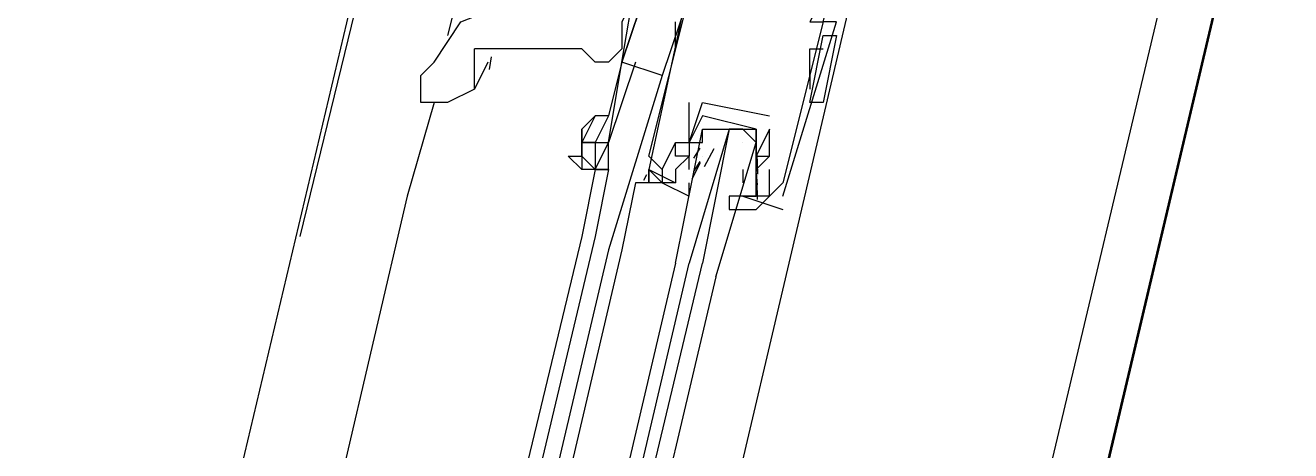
# Model space of a CAD drawing. Header units: feet. Extents: x -84 to 198, y -22 to 181.
# Drawn here: x 132.18 to 133.438, y 97.591 to 98.014 of the extents above; entities that cross this region are included whole.
import ezdxf

# ---------------------------------------------------------------- set-up
doc = ezdxf.new("R2010")
doc.units = ezdxf.units.FT
doc.layers.add('A-LINEA', color=7, linetype='CONTINUOUS')

msp = doc.modelspace()

# ---------------------------------------------------------------- linework, layer by layer
at = {"layer": 'A-LINEA'}
for p, q in [((132.5733, 98.2978), (132.4533, 97.8044)), ((130.8133, 90.8844), (132.56, 98.2711)), ((132.9333, 97.7511), (133.0267, 98.1511)), ((132.6267, 98.1111), (132.6, 98.0044)), ((131.5733, 90.7111), (133.32, 98.0844)), ((132.84, 98.0444), (132.8133, 97.9644)), ((132.8267, 97.9911), (132.8267, 98.0178)), ((132.96, 97.9378), (132.9733, 98.0044)), ((132.96, 97.9378), (132.9733, 98.0044)), ((132.9867, 98.0044), (132.9867, 98.0044)), ((132.96, 97.9644), (132.96, 97.9911)), ((132.96, 97.9911), (132.9733, 97.9911)), ((132.64, 97.9778), (132.6267, 97.9511)), ((132.6432, 97.9832), (132.6414, 97.9704)), ((132.76, 97.9778), (132.76, 97.9778)), ((132.7733, 97.9778), (132.76, 97.9244)), ((132.7733, 97.9778), (132.7733, 97.9778)), ((132.7733, 97.9778), (132.7733, 97.9778)), ((132.8133, 97.9644), (132.76, 97.7911)), ((132.96, 97.9644), (132.96, 97.9511)), ((132.5867, 97.9378), (132.56, 97.8444)), ((132.84, 97.8978), (132.84, 97.9378)), ((132.84, 97.9378), (132.84, 97.9378)), ((132.8533, 97.9378), (132.8533, 97.9378)), ((132.8533, 97.9378), (132.8533, 97.9378)), ((132.9733, 97.9378), (132.9733, 97.9378)), ((132.92, 97.9244), (132.92, 97.9244)), ((132.92, 97.9244), (132.92, 97.9244)), ((132.8533, 97.9111), (132.8533, 97.9111)), ((132.88, 97.9111), (132.88, 97.9111)), ((132.92, 97.9111), (132.92, 97.9111)), ((132.92, 97.9111), (132.92, 97.9111)), ((132.8267, 97.8978), (132.8267, 97.8978)), ((132.8267, 97.8978), (132.8267, 97.8978)), ((132.84, 97.8978), (132.84, 97.8978)), ((132.84, 97.8978), (132.84, 97.8978)), ((132.8533, 97.8978), (132.8533, 97.8978)), ((132.8933, 97.8978), (132.8933, 97.8978)), ((132.8, 97.8844), (132.8, 97.8844)), ((132.8267, 97.8844), (132.8267, 97.8844)), ((132.84, 97.8844), (132.84, 97.8844)), ((132.84, 97.8711), (132.84, 97.8844)), ((132.8449, 97.8822), (132.8511, 97.8924)), ((132.8533, 97.8844), (132.8533, 97.8844)), ((132.8553, 97.874), (132.865, 97.8919)), ((132.9067, 97.8844), (132.9067, 97.8844)), ((132.9067, 97.8844), (132.9067, 97.8844)), ((132.9075, 97.8867), (132.9081, 97.8663)), ((132.92, 97.8844), (132.92, 97.8844)), ((132.92, 97.8844), (132.92, 97.8844)), ((132.8431, 97.8619), (132.8515, 97.8781)), ((132.8449, 97.8689), (132.8511, 97.8791)), ((132.9068, 97.8809), (132.9078, 97.869)), ((132.7467, 97.8711), (132.7333, 97.8044)), ((132.76, 97.8711), (132.7467, 97.8044)), ((132.7467, 97.8711), (132.7467, 97.8711)), ((132.7467, 97.8711), (132.7467, 97.8711)), ((132.76, 97.8711), (132.76, 97.8711)), ((132.7951, 97.8605), (132.7979, 97.866)), ((132.7951, 97.8605), (132.7979, 97.866)), ((132.7951, 97.8605), (132.7979, 97.866)), ((132.8, 97.8711), (132.8, 97.8711)), ((132.8133, 97.8711), (132.8133, 97.8711)), ((132.84, 97.8711), (132.84, 97.8711)), ((132.8933, 97.8711), (132.8933, 97.8578)), ((132.8933, 97.8711), (132.8933, 97.8711)), ((132.9067, 97.8711), (132.9067, 97.8711)), ((132.9067, 97.8711), (132.9067, 97.8711)), ((132.9068, 97.8676), (132.9078, 97.8557)), ((132.9074, 97.8595), (132.9077, 97.8412)), ((132.92, 97.8711), (132.92, 97.8711)), ((132.7867, 97.8578), (132.7867, 97.8578)), ((132.7867, 97.8578), (132.7867, 97.8578)), ((132.7867, 97.8578), (132.7867, 97.8578)), ((132.8267, 97.8578), (132.8267, 97.8578)), ((132.8933, 97.8578), (132.8933, 97.8578)), ((132.9333, 97.8578), (132.9333, 97.8578)), ((132.56, 97.8444), (131.8133, 94.6578)), ((132.8933, 97.8444), (132.8933, 97.8444)), ((132.9067, 97.8444), (132.9067, 97.8444)), ((132.92, 97.8444), (132.92, 97.8444)), ((132.9333, 97.8444), (132.9333, 97.8444)), ((132.9333, 97.8311), (132.9333, 97.8311)), ((132.7333, 97.8044), (131.9733, 94.6311)), ((132.7467, 97.8044), (131.9867, 94.6178)), ((132.76, 97.7911), (132.0133, 94.6178)), ((132.7733, 97.7911), (132.0267, 94.6178)), ((132.1867, 94.5778), (132.9333, 97.7511))]:
    msp.add_line(p, q, dxfattribs=at)
for points in [[(142.72, 107.0711), (135.88, 108.6844), (131.36, 89.5511), (124.5867, 91.1511), (124.4, 90.3378), (121.8, 90.9511), (121.3333, 88.9511), (118.2, 75.6978), (129.9467, 72.9244)], [(124.5867, 91.1511), (131.36, 89.5511), (135.2667, 106.0978)], [(132.8, 97.8844), (132.84, 98.0444), (132.8533, 98.0444), (132.8533, 98.0711), (132.8667, 98.0711), (132.8667, 98.0844), (132.88, 98.0711), (132.9467, 98.0578), (132.96, 98.0578), (132.96, 98.0444), (132.9733, 98.0444), (132.96, 98.0178), (132.9733, 98.0178), (132.9333, 97.8578), (132.92, 97.8444), (132.92, 97.8711)], [(132.9333, 97.8444), (132.9867, 98.0178), (132.9733, 98.0178), (132.9867, 98.0711)], [(132.7867, 98.0578), (132.7867, 98.0444), (132.7733, 98.0178), (132.7733, 97.9911), (132.76, 97.9778)], [(132.8133, 97.9644), (132.7733, 97.9778), (132.8, 98.0578), (132.84, 98.0444)], [(132.7733, 97.9778), (132.7733, 97.9778), (132.7867, 98.0578), (132.8, 98.0578), (132.7733, 97.9778), (132.7733, 97.9778), (132.7733, 97.9778)], [(132.84, 98.0578), (132.8, 97.8711), (132.8267, 97.8578)], [(132.5733, 97.9511), (132.5733, 97.9644), (132.5867, 97.9778), (132.6133, 98.0178), (132.68, 98.0444)], [(132.9733, 98.0044), (132.9867, 98.0044), (132.9733, 97.9378), (132.96, 97.9378)], [(132.76, 97.9778), (132.7467, 97.9778), (132.7333, 97.9911), (132.72, 97.9911), (132.7067, 97.9911), (132.6933, 97.9911), (132.68, 97.9911), (132.6667, 97.9911), (132.6533, 97.9911), (132.64, 97.9911), (132.6267, 97.9911)], [(132.6267, 97.9511), (132.6267, 97.9644), (132.6267, 97.9911)], [(132.7867, 97.9778), (132.76, 97.8978), (132.76, 97.8978), (132.7733, 97.9778)], [(132.7733, 97.9778), (132.7733, 97.9778), (132.76, 97.9244)], [(132.6267, 97.9511), (132.6, 97.9378), (132.5733, 97.9378), (132.5733, 97.9511)], [(132.84, 97.8844), (132.8267, 97.8844), (132.8267, 97.8978), (132.84, 97.8978), (132.8533, 97.9378), (132.92, 97.9244)], [(132.8533, 97.9378), (132.8533, 97.9378), (132.92, 97.9244)], [(132.76, 97.9244), (132.76, 97.9244), (132.7467, 97.9244), (132.7333, 97.9111)], [(132.7467, 97.9244), (132.7333, 97.8978), (132.7467, 97.8978)], [(132.76, 97.9244), (132.7467, 97.8978), (132.7467, 97.8978), (132.76, 97.8978)], [(132.8533, 97.9244), (132.84, 97.8978), (132.84, 97.8844), (132.8267, 97.8711), (132.8267, 97.8578), (132.8133, 97.8578), (132.84, 97.8444), (132.84, 97.8578)], [(132.8933, 97.8444), (132.88, 97.8444), (132.88, 97.8311), (132.9067, 97.8311), (132.92, 97.8444), (132.8933, 97.8444), (132.9067, 97.8444), (132.9067, 97.8578), (132.9067, 97.8711), (132.9067, 97.8844), (132.9067, 97.9111), (132.8533, 97.9244)], [(132.7333, 97.9111), (132.7333, 97.9111), (132.7333, 97.8978)], [(132.7333, 97.8844), (132.7333, 97.8844), (132.7333, 97.8978), (132.7333, 97.8978), (132.7333, 97.8978), (132.7333, 97.9111)], [(132.8267, 97.7778), (132.8533, 97.9111), (132.8667, 97.9111), (132.88, 97.9111), (132.84, 97.7778)], [(132.84, 97.8978), (132.8533, 97.8978), (132.8533, 97.9111), (132.9067, 97.9111), (132.9067, 97.8978), (132.9067, 97.8844)], [(132.8667, 97.7644), (132.9067, 97.8978), (132.8933, 97.9111), (132.88, 97.9111), (132.8533, 97.7778)], [(132.92, 97.9111), (132.9067, 97.8844), (132.9067, 97.8711), (132.9067, 97.8844), (132.92, 97.8844), (132.9067, 97.8711)], [(132.92, 97.8844), (132.92, 97.8844), (132.92, 97.9111), (132.92, 97.9111)], [(132.7467, 97.8978), (132.7333, 97.8978), (132.7333, 97.8844), (132.7467, 97.8711)], [(132.7467, 97.8978), (132.7467, 97.8711), (132.7467, 97.8711), (132.76, 97.8978)], [(132.7467, 97.8711), (132.76, 97.8711), (132.76, 97.8978)], [(132.8, 97.8844), (132.8133, 97.8711), (132.8267, 97.8978), (132.8267, 97.8978)], [(132.76, 97.8711), (132.7467, 97.8711), (132.7467, 97.8711), (132.7333, 97.8711), (132.72, 97.8844)], [(132.72, 97.8844), (132.7333, 97.8844), (132.7333, 97.8711)], [(132.8133, 97.8711), (132.8133, 97.8578), (132.7867, 97.8578), (132.7733, 97.7911)], [(132.8133, 97.8711), (132.8133, 97.8578), (132.7867, 97.8578)], [(132.8133, 97.8711), (132.8133, 97.8578), (132.7867, 97.8578)], [(132.8, 97.8578), (132.8, 97.8711), (132.8, 97.8578), (132.8, 97.8711), (132.8133, 97.8578), (132.8, 97.8711)], [(132.8, 97.8578), (132.8, 97.8711), (132.8, 97.8578), (132.8, 97.8711), (132.8133, 97.8578), (132.8, 97.8711)], [(132.8, 97.8578), (132.8, 97.8711), (132.8, 97.8578), (132.8, 97.8711), (132.8133, 97.8578), (132.8, 97.8711)], [(132.9067, 97.8444), (132.8933, 97.8444), (132.9333, 97.8311)], [(132.8267, 97.7778), (132.0667, 94.5378), (132.08, 94.5378), (132.84, 97.7778)], [(132.8667, 97.7644), (132.1067, 94.5378), (132.0933, 94.5378), (132.08, 94.5378), (132.8533, 97.7778)]]:
    msp.add_lwpolyline(points, dxfattribs=at)

doc.saveas('drawing.dxf')
